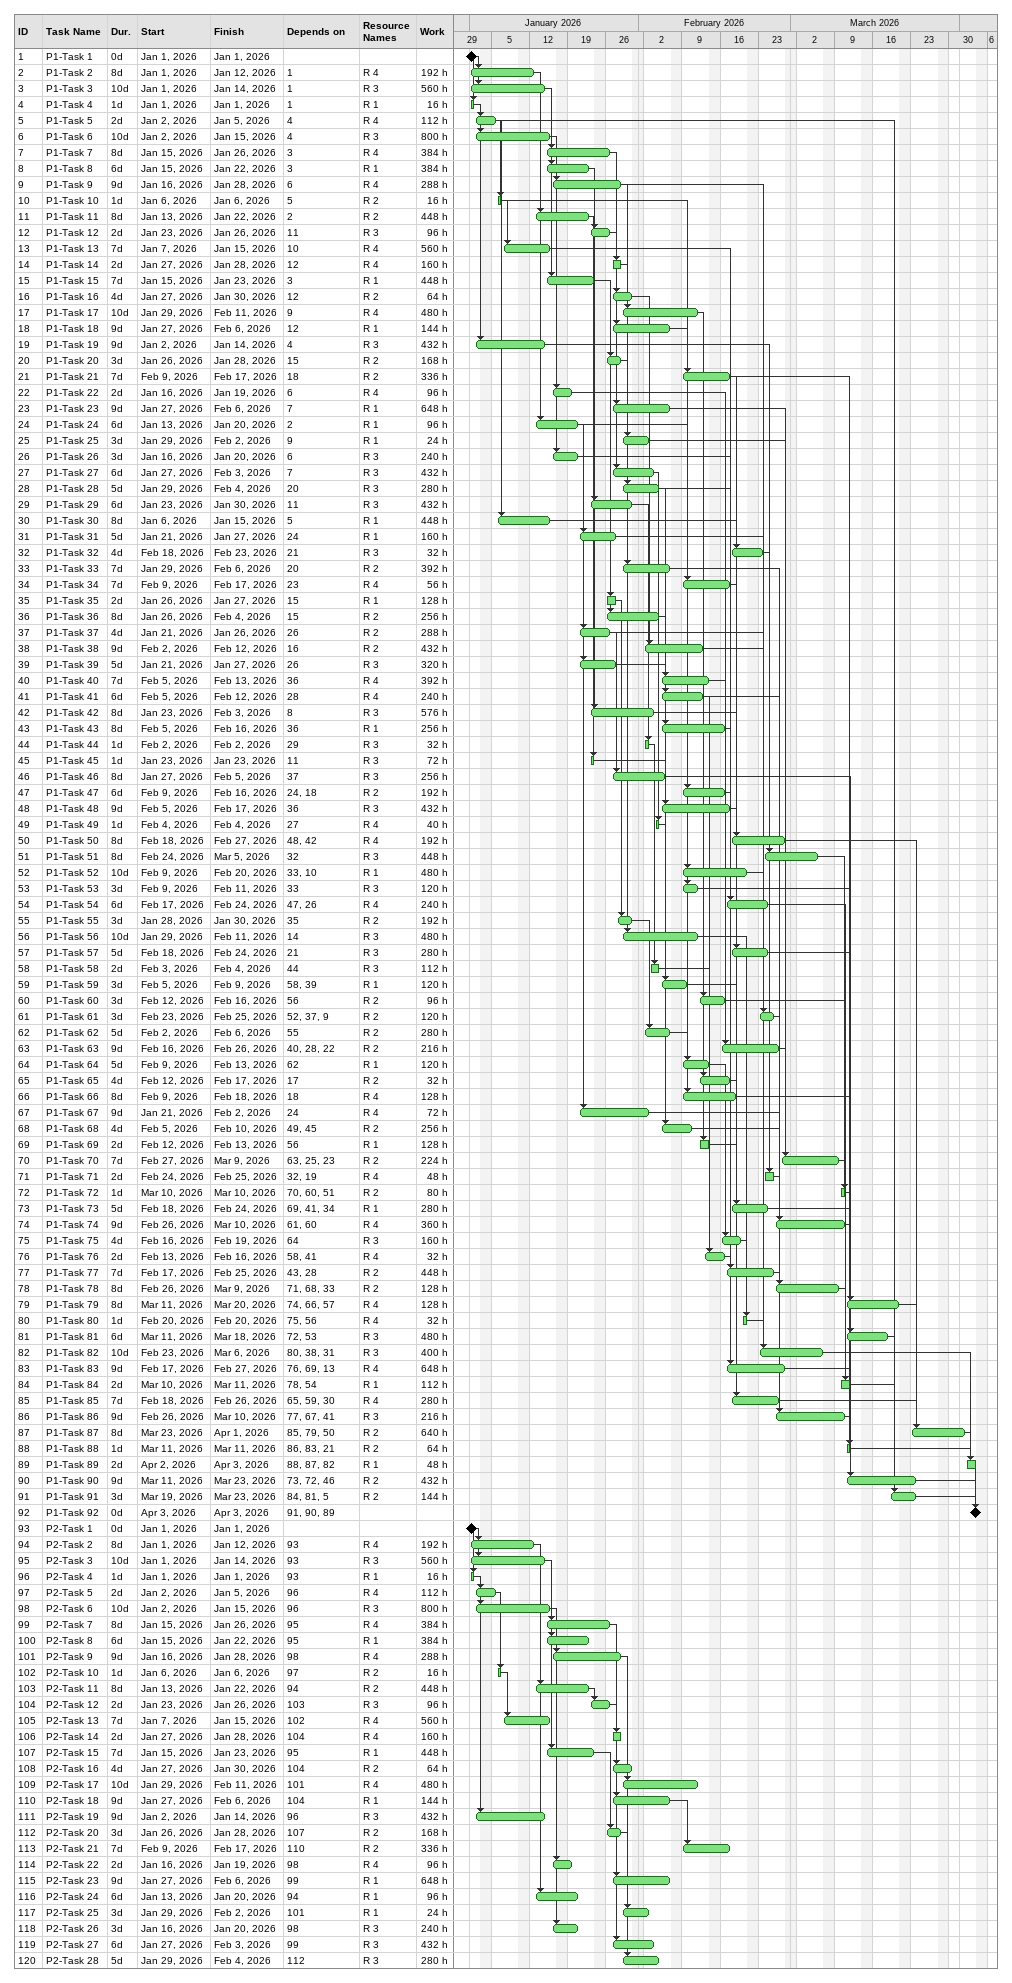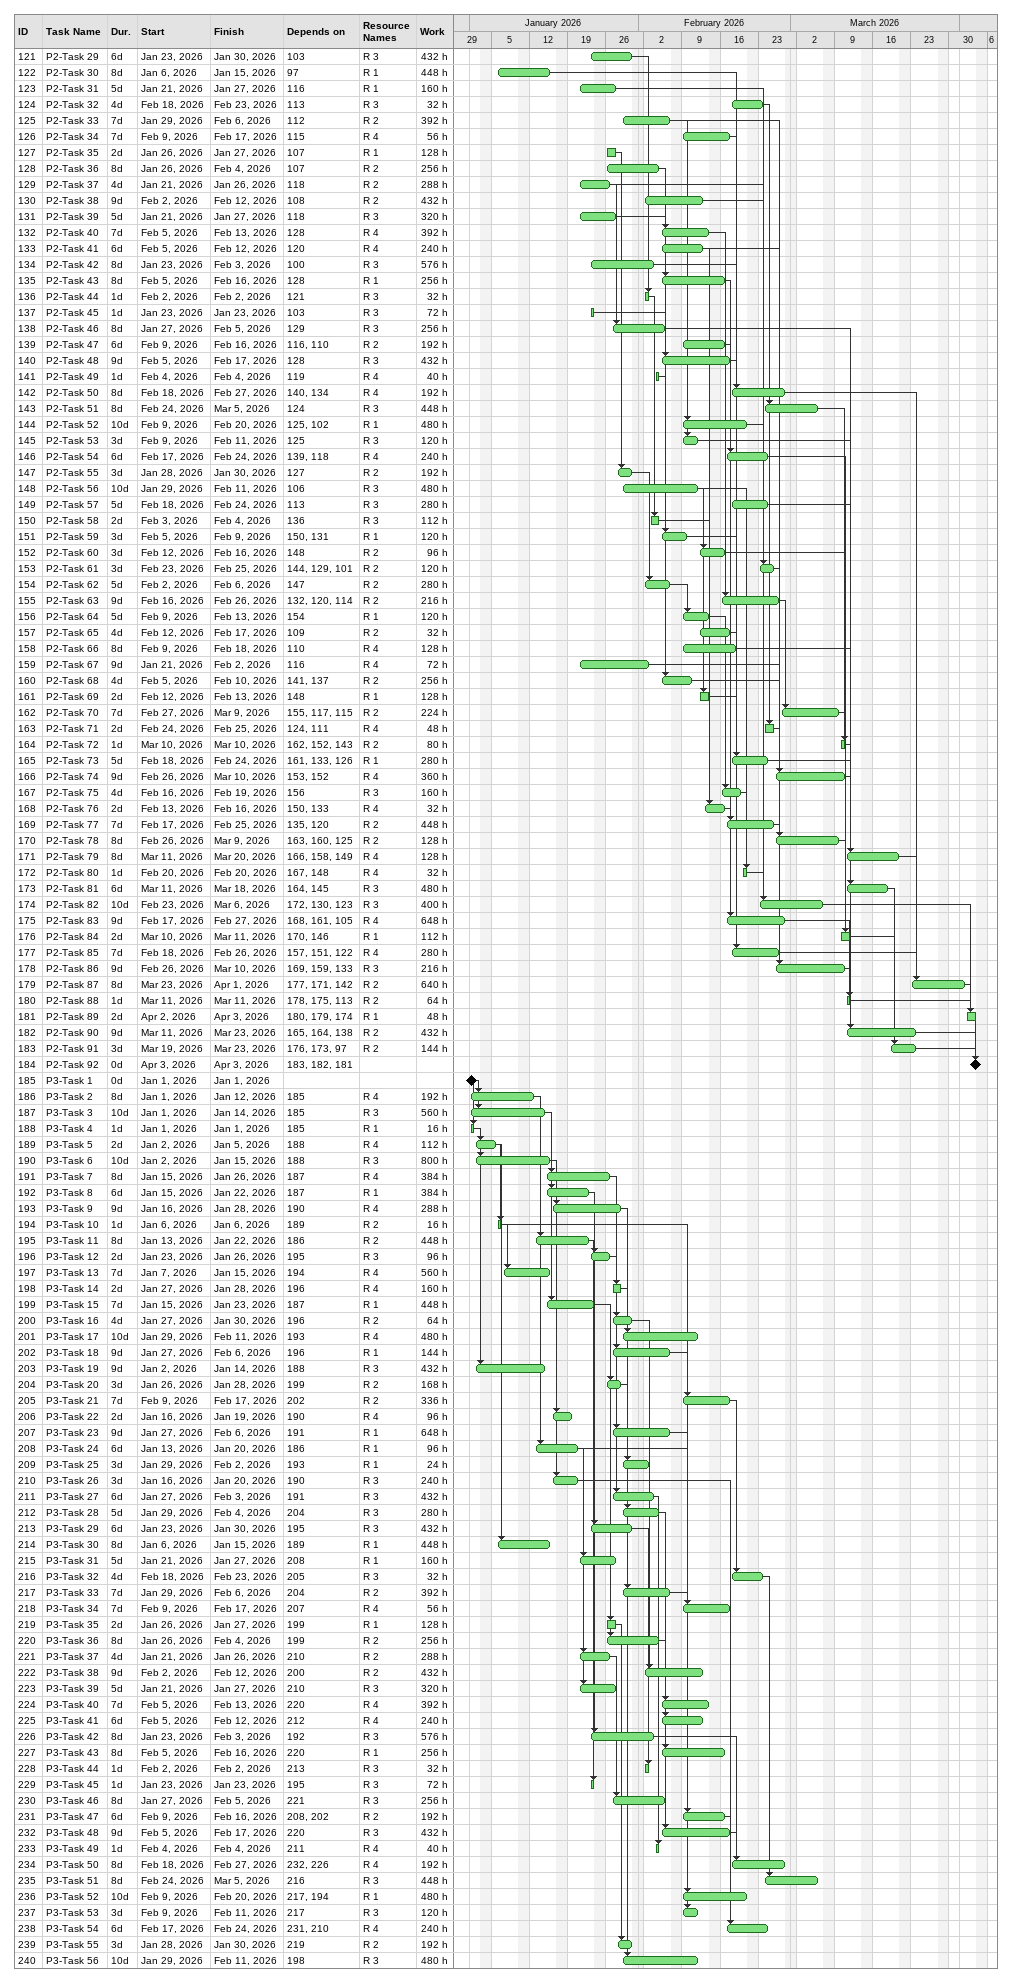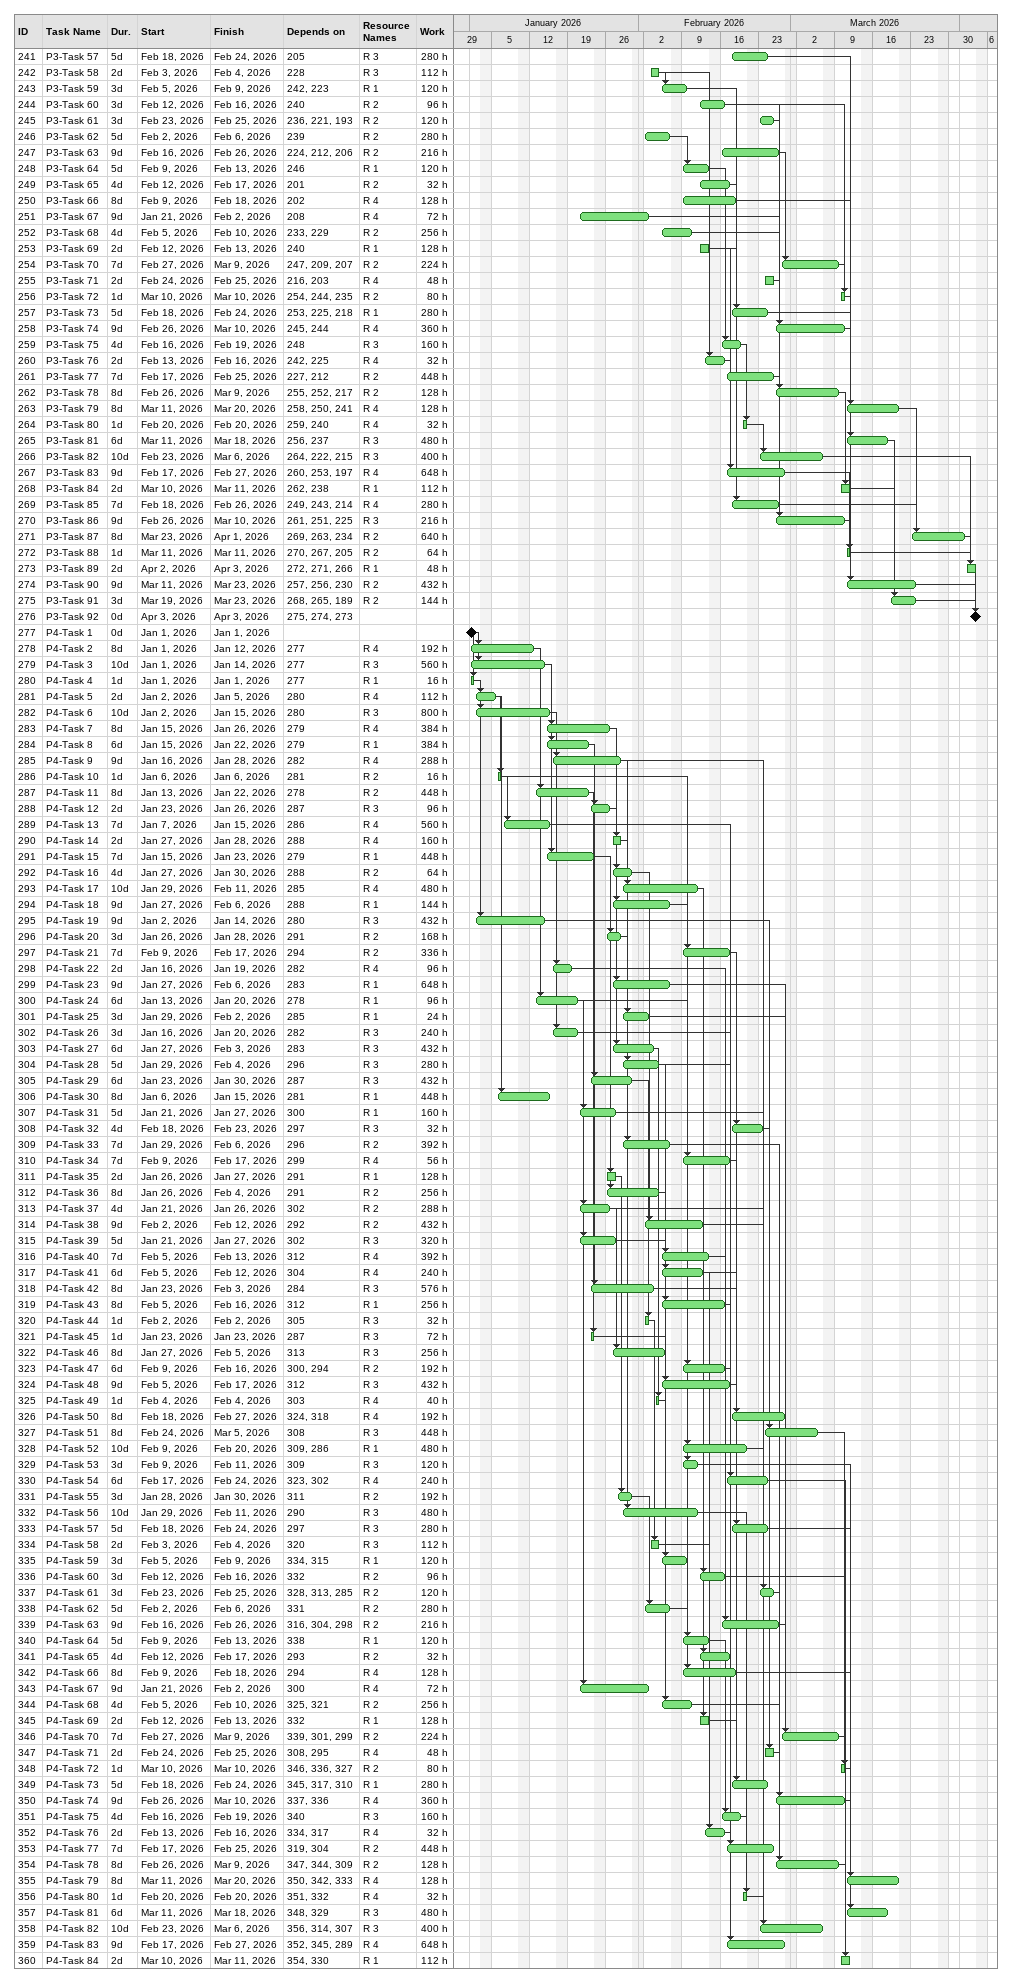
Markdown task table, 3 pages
| ID | Task | Duration | Start | Finish | Predecessors | Resources | Work (h) |
|---|---|---|---|---|---|---|---|
| 1 | P1-Task 1 | 0d | 2026-01-01 | 2026-01-01 |  |  |  |
| 2 | P1-Task 2 | 8d | 2026-01-01 | 2026-01-12 | 1 | R 4 | 192 |
| 3 | P1-Task 3 | 10d | 2026-01-01 | 2026-01-14 | 1 | R 3 | 560 |
| 4 | P1-Task 4 | 1d | 2026-01-01 | 2026-01-01 | 1 | R 1 | 16 |
| 5 | P1-Task 5 | 2d | 2026-01-02 | 2026-01-05 | 4 | R 4 | 112 |
| 6 | P1-Task 6 | 10d | 2026-01-02 | 2026-01-15 | 4 | R 3 | 800 |
| 7 | P1-Task 7 | 8d | 2026-01-15 | 2026-01-26 | 3 | R 4 | 384 |
| 8 | P1-Task 8 | 6d | 2026-01-15 | 2026-01-22 | 3 | R 1 | 384 |
| 9 | P1-Task 9 | 9d | 2026-01-16 | 2026-01-28 | 6 | R 4 | 288 |
| 10 | P1-Task 10 | 1d | 2026-01-06 | 2026-01-06 | 5 | R 2 | 16 |
| 11 | P1-Task 11 | 8d | 2026-01-13 | 2026-01-22 | 2 | R 2 | 448 |
| 12 | P1-Task 12 | 2d | 2026-01-23 | 2026-01-26 | 11 | R 3 | 96 |
| 13 | P1-Task 13 | 7d | 2026-01-07 | 2026-01-15 | 10 | R 4 | 560 |
| 14 | P1-Task 14 | 2d | 2026-01-27 | 2026-01-28 | 12 | R 4 | 160 |
| 15 | P1-Task 15 | 7d | 2026-01-15 | 2026-01-23 | 3 | R 1 | 448 |
| 16 | P1-Task 16 | 4d | 2026-01-27 | 2026-01-30 | 12 | R 2 | 64 |
| 17 | P1-Task 17 | 10d | 2026-01-29 | 2026-02-11 | 9 | R 4 | 480 |
| 18 | P1-Task 18 | 9d | 2026-01-27 | 2026-02-06 | 12 | R 1 | 144 |
| 19 | P1-Task 19 | 9d | 2026-01-02 | 2026-01-14 | 4 | R 3 | 432 |
| 20 | P1-Task 20 | 3d | 2026-01-26 | 2026-01-28 | 15 | R 2 | 168 |
| 21 | P1-Task 21 | 7d | 2026-02-09 | 2026-02-17 | 18 | R 2 | 336 |
| 22 | P1-Task 22 | 2d | 2026-01-16 | 2026-01-19 | 6 | R 4 | 96 |
| 23 | P1-Task 23 | 9d | 2026-01-27 | 2026-02-06 | 7 | R 1 | 648 |
| 24 | P1-Task 24 | 6d | 2026-01-13 | 2026-01-20 | 2 | R 1 | 96 |
| 25 | P1-Task 25 | 3d | 2026-01-29 | 2026-02-02 | 9 | R 1 | 24 |
| 26 | P1-Task 26 | 3d | 2026-01-16 | 2026-01-20 | 6 | R 3 | 240 |
| 27 | P1-Task 27 | 6d | 2026-01-27 | 2026-02-03 | 7 | R 3 | 432 |
| 28 | P1-Task 28 | 5d | 2026-01-29 | 2026-02-04 | 20 | R 3 | 280 |
| 29 | P1-Task 29 | 6d | 2026-01-23 | 2026-01-30 | 11 | R 3 | 432 |
| 30 | P1-Task 30 | 8d | 2026-01-06 | 2026-01-15 | 5 | R 1 | 448 |
| 31 | P1-Task 31 | 5d | 2026-01-21 | 2026-01-27 | 24 | R 1 | 160 |
| 32 | P1-Task 32 | 4d | 2026-02-18 | 2026-02-23 | 21 | R 3 | 32 |
| 33 | P1-Task 33 | 7d | 2026-01-29 | 2026-02-06 | 20 | R 2 | 392 |
| 34 | P1-Task 34 | 7d | 2026-02-09 | 2026-02-17 | 23 | R 4 | 56 |
| 35 | P1-Task 35 | 2d | 2026-01-26 | 2026-01-27 | 15 | R 1 | 128 |
| 36 | P1-Task 36 | 8d | 2026-01-26 | 2026-02-04 | 15 | R 2 | 256 |
| 37 | P1-Task 37 | 4d | 2026-01-21 | 2026-01-26 | 26 | R 2 | 288 |
| 38 | P1-Task 38 | 9d | 2026-02-02 | 2026-02-12 | 16 | R 2 | 432 |
| 39 | P1-Task 39 | 5d | 2026-01-21 | 2026-01-27 | 26 | R 3 | 320 |
| 40 | P1-Task 40 | 7d | 2026-02-05 | 2026-02-13 | 36 | R 4 | 392 |
| 41 | P1-Task 41 | 6d | 2026-02-05 | 2026-02-12 | 28 | R 4 | 240 |
| 42 | P1-Task 42 | 8d | 2026-01-23 | 2026-02-03 | 8 | R 3 | 576 |
| 43 | P1-Task 43 | 8d | 2026-02-05 | 2026-02-16 | 36 | R 1 | 256 |
| 44 | P1-Task 44 | 1d | 2026-02-02 | 2026-02-02 | 29 | R 3 | 32 |
| 45 | P1-Task 45 | 1d | 2026-01-23 | 2026-01-23 | 11 | R 3 | 72 |
| 46 | P1-Task 46 | 8d | 2026-01-27 | 2026-02-05 | 37 | R 3 | 256 |
| 47 | P1-Task 47 | 6d | 2026-02-09 | 2026-02-16 | 24, 18 | R 2 | 192 |
| 48 | P1-Task 48 | 9d | 2026-02-05 | 2026-02-17 | 36 | R 3 | 432 |
| 49 | P1-Task 49 | 1d | 2026-02-04 | 2026-02-04 | 27 | R 4 | 40 |
| 50 | P1-Task 50 | 8d | 2026-02-18 | 2026-02-27 | 48, 42 | R 4 | 192 |
| 51 | P1-Task 51 | 8d | 2026-02-24 | 2026-03-05 | 32 | R 3 | 448 |
| 52 | P1-Task 52 | 10d | 2026-02-09 | 2026-02-20 | 33, 10 | R 1 | 480 |
| 53 | P1-Task 53 | 3d | 2026-02-09 | 2026-02-11 | 33 | R 3 | 120 |
| 54 | P1-Task 54 | 6d | 2026-02-17 | 2026-02-24 | 47, 26 | R 4 | 240 |
| 55 | P1-Task 55 | 3d | 2026-01-28 | 2026-01-30 | 35 | R 2 | 192 |
| 56 | P1-Task 56 | 10d | 2026-01-29 | 2026-02-11 | 14 | R 3 | 480 |
| 57 | P1-Task 57 | 5d | 2026-02-18 | 2026-02-24 | 21 | R 3 | 280 |
| 58 | P1-Task 58 | 2d | 2026-02-03 | 2026-02-04 | 44 | R 3 | 112 |
| 59 | P1-Task 59 | 3d | 2026-02-05 | 2026-02-09 | 58, 39 | R 1 | 120 |
| 60 | P1-Task 60 | 3d | 2026-02-12 | 2026-02-16 | 56 | R 2 | 96 |
| 61 | P1-Task 61 | 3d | 2026-02-23 | 2026-02-25 | 52, 37, 9 | R 2 | 120 |
| 62 | P1-Task 62 | 5d | 2026-02-02 | 2026-02-06 | 55 | R 2 | 280 |
| 63 | P1-Task 63 | 9d | 2026-02-16 | 2026-02-26 | 40, 28, 22 | R 2 | 216 |
| 64 | P1-Task 64 | 5d | 2026-02-09 | 2026-02-13 | 62 | R 1 | 120 |
| 65 | P1-Task 65 | 4d | 2026-02-12 | 2026-02-17 | 17 | R 2 | 32 |
| 66 | P1-Task 66 | 8d | 2026-02-09 | 2026-02-18 | 18 | R 4 | 128 |
| 67 | P1-Task 67 | 9d | 2026-01-21 | 2026-02-02 | 24 | R 4 | 72 |
| 68 | P1-Task 68 | 4d | 2026-02-05 | 2026-02-10 | 49, 45 | R 2 | 256 |
| 69 | P1-Task 69 | 2d | 2026-02-12 | 2026-02-13 | 56 | R 1 | 128 |
| 70 | P1-Task 70 | 7d | 2026-02-27 | 2026-03-09 | 63, 25, 23 | R 2 | 224 |
| 71 | P1-Task 71 | 2d | 2026-02-24 | 2026-02-25 | 32, 19 | R 4 | 48 |
| 72 | P1-Task 72 | 1d | 2026-03-10 | 2026-03-10 | 70, 60, 51 | R 2 | 80 |
| 73 | P1-Task 73 | 5d | 2026-02-18 | 2026-02-24 | 69, 41, 34 | R 1 | 280 |
| 74 | P1-Task 74 | 9d | 2026-02-26 | 2026-03-10 | 61, 60 | R 4 | 360 |
| 75 | P1-Task 75 | 4d | 2026-02-16 | 2026-02-19 | 64 | R 3 | 160 |
| 76 | P1-Task 76 | 2d | 2026-02-13 | 2026-02-16 | 58, 41 | R 4 | 32 |
| 77 | P1-Task 77 | 7d | 2026-02-17 | 2026-02-25 | 43, 28 | R 2 | 448 |
| 78 | P1-Task 78 | 8d | 2026-02-26 | 2026-03-09 | 71, 68, 33 | R 2 | 128 |
| 79 | P1-Task 79 | 8d | 2026-03-11 | 2026-03-20 | 74, 66, 57 | R 4 | 128 |
| 80 | P1-Task 80 | 1d | 2026-02-20 | 2026-02-20 | 75, 56 | R 4 | 32 |
| 81 | P1-Task 81 | 6d | 2026-03-11 | 2026-03-18 | 72, 53 | R 3 | 480 |
| 82 | P1-Task 82 | 10d | 2026-02-23 | 2026-03-06 | 80, 38, 31 | R 3 | 400 |
| 83 | P1-Task 83 | 9d | 2026-02-17 | 2026-02-27 | 76, 69, 13 | R 4 | 648 |
| 84 | P1-Task 84 | 2d | 2026-03-10 | 2026-03-11 | 78, 54 | R 1 | 112 |
| 85 | P1-Task 85 | 7d | 2026-02-18 | 2026-02-26 | 65, 59, 30 | R 4 | 280 |
| 86 | P1-Task 86 | 9d | 2026-02-26 | 2026-03-10 | 77, 67, 41 | R 3 | 216 |
| 87 | P1-Task 87 | 8d | 2026-03-23 | 2026-04-01 | 85, 79, 50 | R 2 | 640 |
| 88 | P1-Task 88 | 1d | 2026-03-11 | 2026-03-11 | 86, 83, 21 | R 2 | 64 |
| 89 | P1-Task 89 | 2d | 2026-04-02 | 2026-04-03 | 88, 87, 82 | R 1 | 48 |
| 90 | P1-Task 90 | 9d | 2026-03-11 | 2026-03-23 | 73, 72, 46 | R 2 | 432 |
| 91 | P1-Task 91 | 3d | 2026-03-19 | 2026-03-23 | 84, 81, 5 | R 2 | 144 |
| 92 | P1-Task 92 | 0d | 2026-04-03 | 2026-04-03 | 91, 90, 89 |  |  |
| 93 | P2-Task 1 | 0d | 2026-01-01 | 2026-01-01 |  |  |  |
| 94 | P2-Task 2 | 8d | 2026-01-01 | 2026-01-12 | 93 | R 4 | 192 |
| 95 | P2-Task 3 | 10d | 2026-01-01 | 2026-01-14 | 93 | R 3 | 560 |
| 96 | P2-Task 4 | 1d | 2026-01-01 | 2026-01-01 | 93 | R 1 | 16 |
| 97 | P2-Task 5 | 2d | 2026-01-02 | 2026-01-05 | 96 | R 4 | 112 |
| 98 | P2-Task 6 | 10d | 2026-01-02 | 2026-01-15 | 96 | R 3 | 800 |
| 99 | P2-Task 7 | 8d | 2026-01-15 | 2026-01-26 | 95 | R 4 | 384 |
| 100 | P2-Task 8 | 6d | 2026-01-15 | 2026-01-22 | 95 | R 1 | 384 |
| 101 | P2-Task 9 | 9d | 2026-01-16 | 2026-01-28 | 98 | R 4 | 288 |
| 102 | P2-Task 10 | 1d | 2026-01-06 | 2026-01-06 | 97 | R 2 | 16 |
| 103 | P2-Task 11 | 8d | 2026-01-13 | 2026-01-22 | 94 | R 2 | 448 |
| 104 | P2-Task 12 | 2d | 2026-01-23 | 2026-01-26 | 103 | R 3 | 96 |
| 105 | P2-Task 13 | 7d | 2026-01-07 | 2026-01-15 | 102 | R 4 | 560 |
| 106 | P2-Task 14 | 2d | 2026-01-27 | 2026-01-28 | 104 | R 4 | 160 |
| 107 | P2-Task 15 | 7d | 2026-01-15 | 2026-01-23 | 95 | R 1 | 448 |
| 108 | P2-Task 16 | 4d | 2026-01-27 | 2026-01-30 | 104 | R 2 | 64 |
| 109 | P2-Task 17 | 10d | 2026-01-29 | 2026-02-11 | 101 | R 4 | 480 |
| 110 | P2-Task 18 | 9d | 2026-01-27 | 2026-02-06 | 104 | R 1 | 144 |
| 111 | P2-Task 19 | 9d | 2026-01-02 | 2026-01-14 | 96 | R 3 | 432 |
| 112 | P2-Task 20 | 3d | 2026-01-26 | 2026-01-28 | 107 | R 2 | 168 |
| 113 | P2-Task 21 | 7d | 2026-02-09 | 2026-02-17 | 110 | R 2 | 336 |
| 114 | P2-Task 22 | 2d | 2026-01-16 | 2026-01-19 | 98 | R 4 | 96 |
| 115 | P2-Task 23 | 9d | 2026-01-27 | 2026-02-06 | 99 | R 1 | 648 |
| 116 | P2-Task 24 | 6d | 2026-01-13 | 2026-01-20 | 94 | R 1 | 96 |
| 117 | P2-Task 25 | 3d | 2026-01-29 | 2026-02-02 | 101 | R 1 | 24 |
| 118 | P2-Task 26 | 3d | 2026-01-16 | 2026-01-20 | 98 | R 3 | 240 |
| 119 | P2-Task 27 | 6d | 2026-01-27 | 2026-02-03 | 99 | R 3 | 432 |
| 120 | P2-Task 28 | 5d | 2026-01-29 | 2026-02-04 | 112 | R 3 | 280 |
| 121 | P2-Task 29 | 6d | 2026-01-23 | 2026-01-30 | 103 | R 3 | 432 |
| 122 | P2-Task 30 | 8d | 2026-01-06 | 2026-01-15 | 97 | R 1 | 448 |
| 123 | P2-Task 31 | 5d | 2026-01-21 | 2026-01-27 | 116 | R 1 | 160 |
| 124 | P2-Task 32 | 4d | 2026-02-18 | 2026-02-23 | 113 | R 3 | 32 |
| 125 | P2-Task 33 | 7d | 2026-01-29 | 2026-02-06 | 112 | R 2 | 392 |
| 126 | P2-Task 34 | 7d | 2026-02-09 | 2026-02-17 | 115 | R 4 | 56 |
| 127 | P2-Task 35 | 2d | 2026-01-26 | 2026-01-27 | 107 | R 1 | 128 |
| 128 | P2-Task 36 | 8d | 2026-01-26 | 2026-02-04 | 107 | R 2 | 256 |
| 129 | P2-Task 37 | 4d | 2026-01-21 | 2026-01-26 | 118 | R 2 | 288 |
| 130 | P2-Task 38 | 9d | 2026-02-02 | 2026-02-12 | 108 | R 2 | 432 |
| 131 | P2-Task 39 | 5d | 2026-01-21 | 2026-01-27 | 118 | R 3 | 320 |
| 132 | P2-Task 40 | 7d | 2026-02-05 | 2026-02-13 | 128 | R 4 | 392 |
| 133 | P2-Task 41 | 6d | 2026-02-05 | 2026-02-12 | 120 | R 4 | 240 |
| 134 | P2-Task 42 | 8d | 2026-01-23 | 2026-02-03 | 100 | R 3 | 576 |
| 135 | P2-Task 43 | 8d | 2026-02-05 | 2026-02-16 | 128 | R 1 | 256 |
| 136 | P2-Task 44 | 1d | 2026-02-02 | 2026-02-02 | 121 | R 3 | 32 |
| 137 | P2-Task 45 | 1d | 2026-01-23 | 2026-01-23 | 103 | R 3 | 72 |
| 138 | P2-Task 46 | 8d | 2026-01-27 | 2026-02-05 | 129 | R 3 | 256 |
| 139 | P2-Task 47 | 6d | 2026-02-09 | 2026-02-16 | 116, 110 | R 2 | 192 |
| 140 | P2-Task 48 | 9d | 2026-02-05 | 2026-02-17 | 128 | R 3 | 432 |
| 141 | P2-Task 49 | 1d | 2026-02-04 | 2026-02-04 | 119 | R 4 | 40 |
| 142 | P2-Task 50 | 8d | 2026-02-18 | 2026-02-27 | 140, 134 | R 4 | 192 |
| 143 | P2-Task 51 | 8d | 2026-02-24 | 2026-03-05 | 124 | R 3 | 448 |
| 144 | P2-Task 52 | 10d | 2026-02-09 | 2026-02-20 | 125, 102 | R 1 | 480 |
| 145 | P2-Task 53 | 3d | 2026-02-09 | 2026-02-11 | 125 | R 3 | 120 |
| 146 | P2-Task 54 | 6d | 2026-02-17 | 2026-02-24 | 139, 118 | R 4 | 240 |
| 147 | P2-Task 55 | 3d | 2026-01-28 | 2026-01-30 | 127 | R 2 | 192 |
| 148 | P2-Task 56 | 10d | 2026-01-29 | 2026-02-11 | 106 | R 3 | 480 |
| 149 | P2-Task 57 | 5d | 2026-02-18 | 2026-02-24 | 113 | R 3 | 280 |
| 150 | P2-Task 58 | 2d | 2026-02-03 | 2026-02-04 | 136 | R 3 | 112 |
| 151 | P2-Task 59 | 3d | 2026-02-05 | 2026-02-09 | 150, 131 | R 1 | 120 |
| 152 | P2-Task 60 | 3d | 2026-02-12 | 2026-02-16 | 148 | R 2 | 96 |
| 153 | P2-Task 61 | 3d | 2026-02-23 | 2026-02-25 | 144, 129, 101 | R 2 | 120 |
| 154 | P2-Task 62 | 5d | 2026-02-02 | 2026-02-06 | 147 | R 2 | 280 |
| 155 | P2-Task 63 | 9d | 2026-02-16 | 2026-02-26 | 132, 120, 114 | R 2 | 216 |
| 156 | P2-Task 64 | 5d | 2026-02-09 | 2026-02-13 | 154 | R 1 | 120 |
| 157 | P2-Task 65 | 4d | 2026-02-12 | 2026-02-17 | 109 | R 2 | 32 |
| 158 | P2-Task 66 | 8d | 2026-02-09 | 2026-02-18 | 110 | R 4 | 128 |
| 159 | P2-Task 67 | 9d | 2026-01-21 | 2026-02-02 | 116 | R 4 | 72 |
| 160 | P2-Task 68 | 4d | 2026-02-05 | 2026-02-10 | 141, 137 | R 2 | 256 |
| 161 | P2-Task 69 | 2d | 2026-02-12 | 2026-02-13 | 148 | R 1 | 128 |
| 162 | P2-Task 70 | 7d | 2026-02-27 | 2026-03-09 | 155, 117, 115 | R 2 | 224 |
| 163 | P2-Task 71 | 2d | 2026-02-24 | 2026-02-25 | 124, 111 | R 4 | 48 |
| 164 | P2-Task 72 | 1d | 2026-03-10 | 2026-03-10 | 162, 152, 143 | R 2 | 80 |
| 165 | P2-Task 73 | 5d | 2026-02-18 | 2026-02-24 | 161, 133, 126 | R 1 | 280 |
| 166 | P2-Task 74 | 9d | 2026-02-26 | 2026-03-10 | 153, 152 | R 4 | 360 |
| 167 | P2-Task 75 | 4d | 2026-02-16 | 2026-02-19 | 156 | R 3 | 160 |
| 168 | P2-Task 76 | 2d | 2026-02-13 | 2026-02-16 | 150, 133 | R 4 | 32 |
| 169 | P2-Task 77 | 7d | 2026-02-17 | 2026-02-25 | 135, 120 | R 2 | 448 |
| 170 | P2-Task 78 | 8d | 2026-02-26 | 2026-03-09 | 163, 160, 125 | R 2 | 128 |
| 171 | P2-Task 79 | 8d | 2026-03-11 | 2026-03-20 | 166, 158, 149 | R 4 | 128 |
| 172 | P2-Task 80 | 1d | 2026-02-20 | 2026-02-20 | 167, 148 | R 4 | 32 |
| 173 | P2-Task 81 | 6d | 2026-03-11 | 2026-03-18 | 164, 145 | R 3 | 480 |
| 174 | P2-Task 82 | 10d | 2026-02-23 | 2026-03-06 | 172, 130, 123 | R 3 | 400 |
| 175 | P2-Task 83 | 9d | 2026-02-17 | 2026-02-27 | 168, 161, 105 | R 4 | 648 |
| 176 | P2-Task 84 | 2d | 2026-03-10 | 2026-03-11 | 170, 146 | R 1 | 112 |
| 177 | P2-Task 85 | 7d | 2026-02-18 | 2026-02-26 | 157, 151, 122 | R 4 | 280 |
| 178 | P2-Task 86 | 9d | 2026-02-26 | 2026-03-10 | 169, 159, 133 | R 3 | 216 |
| 179 | P2-Task 87 | 8d | 2026-03-23 | 2026-04-01 | 177, 171, 142 | R 2 | 640 |
| 180 | P2-Task 88 | 1d | 2026-03-11 | 2026-03-11 | 178, 175, 113 | R 2 | 64 |
| 181 | P2-Task 89 | 2d | 2026-04-02 | 2026-04-03 | 180, 179, 174 | R 1 | 48 |
| 182 | P2-Task 90 | 9d | 2026-03-11 | 2026-03-23 | 165, 164, 138 | R 2 | 432 |
| 183 | P2-Task 91 | 3d | 2026-03-19 | 2026-03-23 | 176, 173, 97 | R 2 | 144 |
| 184 | P2-Task 92 | 0d | 2026-04-03 | 2026-04-03 | 183, 182, 181 |  |  |
| 185 | P3-Task 1 | 0d | 2026-01-01 | 2026-01-01 |  |  |  |
| 186 | P3-Task 2 | 8d | 2026-01-01 | 2026-01-12 | 185 | R 4 | 192 |
| 187 | P3-Task 3 | 10d | 2026-01-01 | 2026-01-14 | 185 | R 3 | 560 |
| 188 | P3-Task 4 | 1d | 2026-01-01 | 2026-01-01 | 185 | R 1 | 16 |
| 189 | P3-Task 5 | 2d | 2026-01-02 | 2026-01-05 | 188 | R 4 | 112 |
| 190 | P3-Task 6 | 10d | 2026-01-02 | 2026-01-15 | 188 | R 3 | 800 |
| 191 | P3-Task 7 | 8d | 2026-01-15 | 2026-01-26 | 187 | R 4 | 384 |
| 192 | P3-Task 8 | 6d | 2026-01-15 | 2026-01-22 | 187 | R 1 | 384 |
| 193 | P3-Task 9 | 9d | 2026-01-16 | 2026-01-28 | 190 | R 4 | 288 |
| 194 | P3-Task 10 | 1d | 2026-01-06 | 2026-01-06 | 189 | R 2 | 16 |
| 195 | P3-Task 11 | 8d | 2026-01-13 | 2026-01-22 | 186 | R 2 | 448 |
| 196 | P3-Task 12 | 2d | 2026-01-23 | 2026-01-26 | 195 | R 3 | 96 |
| 197 | P3-Task 13 | 7d | 2026-01-07 | 2026-01-15 | 194 | R 4 | 560 |
| 198 | P3-Task 14 | 2d | 2026-01-27 | 2026-01-28 | 196 | R 4 | 160 |
| 199 | P3-Task 15 | 7d | 2026-01-15 | 2026-01-23 | 187 | R 1 | 448 |
| 200 | P3-Task 16 | 4d | 2026-01-27 | 2026-01-30 | 196 | R 2 | 64 |
| 201 | P3-Task 17 | 10d | 2026-01-29 | 2026-02-11 | 193 | R 4 | 480 |
| 202 | P3-Task 18 | 9d | 2026-01-27 | 2026-02-06 | 196 | R 1 | 144 |
| 203 | P3-Task 19 | 9d | 2026-01-02 | 2026-01-14 | 188 | R 3 | 432 |
| 204 | P3-Task 20 | 3d | 2026-01-26 | 2026-01-28 | 199 | R 2 | 168 |
| 205 | P3-Task 21 | 7d | 2026-02-09 | 2026-02-17 | 202 | R 2 | 336 |
| 206 | P3-Task 22 | 2d | 2026-01-16 | 2026-01-19 | 190 | R 4 | 96 |
| 207 | P3-Task 23 | 9d | 2026-01-27 | 2026-02-06 | 191 | R 1 | 648 |
| 208 | P3-Task 24 | 6d | 2026-01-13 | 2026-01-20 | 186 | R 1 | 96 |
| 209 | P3-Task 25 | 3d | 2026-01-29 | 2026-02-02 | 193 | R 1 | 24 |
| 210 | P3-Task 26 | 3d | 2026-01-16 | 2026-01-20 | 190 | R 3 | 240 |
| 211 | P3-Task 27 | 6d | 2026-01-27 | 2026-02-03 | 191 | R 3 | 432 |
| 212 | P3-Task 28 | 5d | 2026-01-29 | 2026-02-04 | 204 | R 3 | 280 |
| 213 | P3-Task 29 | 6d | 2026-01-23 | 2026-01-30 | 195 | R 3 | 432 |
| 214 | P3-Task 30 | 8d | 2026-01-06 | 2026-01-15 | 189 | R 1 | 448 |
| 215 | P3-Task 31 | 5d | 2026-01-21 | 2026-01-27 | 208 | R 1 | 160 |
| 216 | P3-Task 32 | 4d | 2026-02-18 | 2026-02-23 | 205 | R 3 | 32 |
| 217 | P3-Task 33 | 7d | 2026-01-29 | 2026-02-06 | 204 | R 2 | 392 |
| 218 | P3-Task 34 | 7d | 2026-02-09 | 2026-02-17 | 207 | R 4 | 56 |
| 219 | P3-Task 35 | 2d | 2026-01-26 | 2026-01-27 | 199 | R 1 | 128 |
| 220 | P3-Task 36 | 8d | 2026-01-26 | 2026-02-04 | 199 | R 2 | 256 |
| 221 | P3-Task 37 | 4d | 2026-01-21 | 2026-01-26 | 210 | R 2 | 288 |
| 222 | P3-Task 38 | 9d | 2026-02-02 | 2026-02-12 | 200 | R 2 | 432 |
| 223 | P3-Task 39 | 5d | 2026-01-21 | 2026-01-27 | 210 | R 3 | 320 |
| 224 | P3-Task 40 | 7d | 2026-02-05 | 2026-02-13 | 220 | R 4 | 392 |
| 225 | P3-Task 41 | 6d | 2026-02-05 | 2026-02-12 | 212 | R 4 | 240 |
| 226 | P3-Task 42 | 8d | 2026-01-23 | 2026-02-03 | 192 | R 3 | 576 |
| 227 | P3-Task 43 | 8d | 2026-02-05 | 2026-02-16 | 220 | R 1 | 256 |
| 228 | P3-Task 44 | 1d | 2026-02-02 | 2026-02-02 | 213 | R 3 | 32 |
| 229 | P3-Task 45 | 1d | 2026-01-23 | 2026-01-23 | 195 | R 3 | 72 |
| 230 | P3-Task 46 | 8d | 2026-01-27 | 2026-02-05 | 221 | R 3 | 256 |
| 231 | P3-Task 47 | 6d | 2026-02-09 | 2026-02-16 | 208, 202 | R 2 | 192 |
| 232 | P3-Task 48 | 9d | 2026-02-05 | 2026-02-17 | 220 | R 3 | 432 |
| 233 | P3-Task 49 | 1d | 2026-02-04 | 2026-02-04 | 211 | R 4 | 40 |
| 234 | P3-Task 50 | 8d | 2026-02-18 | 2026-02-27 | 232, 226 | R 4 | 192 |
| 235 | P3-Task 51 | 8d | 2026-02-24 | 2026-03-05 | 216 | R 3 | 448 |
| 236 | P3-Task 52 | 10d | 2026-02-09 | 2026-02-20 | 217, 194 | R 1 | 480 |
| 237 | P3-Task 53 | 3d | 2026-02-09 | 2026-02-11 | 217 | R 3 | 120 |
| 238 | P3-Task 54 | 6d | 2026-02-17 | 2026-02-24 | 231, 210 | R 4 | 240 |
| 239 | P3-Task 55 | 3d | 2026-01-28 | 2026-01-30 | 219 | R 2 | 192 |
| 240 | P3-Task 56 | 10d | 2026-01-29 | 2026-02-11 | 198 | R 3 | 480 |
| 241 | P3-Task 57 | 5d | 2026-02-18 | 2026-02-24 | 205 | R 3 | 280 |
| 242 | P3-Task 58 | 2d | 2026-02-03 | 2026-02-04 | 228 | R 3 | 112 |
| 243 | P3-Task 59 | 3d | 2026-02-05 | 2026-02-09 | 242, 223 | R 1 | 120 |
| 244 | P3-Task 60 | 3d | 2026-02-12 | 2026-02-16 | 240 | R 2 | 96 |
| 245 | P3-Task 61 | 3d | 2026-02-23 | 2026-02-25 | 236, 221, 193 | R 2 | 120 |
| 246 | P3-Task 62 | 5d | 2026-02-02 | 2026-02-06 | 239 | R 2 | 280 |
| 247 | P3-Task 63 | 9d | 2026-02-16 | 2026-02-26 | 224, 212, 206 | R 2 | 216 |
| 248 | P3-Task 64 | 5d | 2026-02-09 | 2026-02-13 | 246 | R 1 | 120 |
| 249 | P3-Task 65 | 4d | 2026-02-12 | 2026-02-17 | 201 | R 2 | 32 |
| 250 | P3-Task 66 | 8d | 2026-02-09 | 2026-02-18 | 202 | R 4 | 128 |
| 251 | P3-Task 67 | 9d | 2026-01-21 | 2026-02-02 | 208 | R 4 | 72 |
| 252 | P3-Task 68 | 4d | 2026-02-05 | 2026-02-10 | 233, 229 | R 2 | 256 |
| 253 | P3-Task 69 | 2d | 2026-02-12 | 2026-02-13 | 240 | R 1 | 128 |
| 254 | P3-Task 70 | 7d | 2026-02-27 | 2026-03-09 | 247, 209, 207 | R 2 | 224 |
| 255 | P3-Task 71 | 2d | 2026-02-24 | 2026-02-25 | 216, 203 | R 4 | 48 |
| 256 | P3-Task 72 | 1d | 2026-03-10 | 2026-03-10 | 254, 244, 235 | R 2 | 80 |
| 257 | P3-Task 73 | 5d | 2026-02-18 | 2026-02-24 | 253, 225, 218 | R 1 | 280 |
| 258 | P3-Task 74 | 9d | 2026-02-26 | 2026-03-10 | 245, 244 | R 4 | 360 |
| 259 | P3-Task 75 | 4d | 2026-02-16 | 2026-02-19 | 248 | R 3 | 160 |
| 260 | P3-Task 76 | 2d | 2026-02-13 | 2026-02-16 | 242, 225 | R 4 | 32 |
| 261 | P3-Task 77 | 7d | 2026-02-17 | 2026-02-25 | 227, 212 | R 2 | 448 |
| 262 | P3-Task 78 | 8d | 2026-02-26 | 2026-03-09 | 255, 252, 217 | R 2 | 128 |
| 263 | P3-Task 79 | 8d | 2026-03-11 | 2026-03-20 | 258, 250, 241 | R 4 | 128 |
| 264 | P3-Task 80 | 1d | 2026-02-20 | 2026-02-20 | 259, 240 | R 4 | 32 |
| 265 | P3-Task 81 | 6d | 2026-03-11 | 2026-03-18 | 256, 237 | R 3 | 480 |
| 266 | P3-Task 82 | 10d | 2026-02-23 | 2026-03-06 | 264, 222, 215 | R 3 | 400 |
| 267 | P3-Task 83 | 9d | 2026-02-17 | 2026-02-27 | 260, 253, 197 | R 4 | 648 |
| 268 | P3-Task 84 | 2d | 2026-03-10 | 2026-03-11 | 262, 238 | R 1 | 112 |
| 269 | P3-Task 85 | 7d | 2026-02-18 | 2026-02-26 | 249, 243, 214 | R 4 | 280 |
| 270 | P3-Task 86 | 9d | 2026-02-26 | 2026-03-10 | 261, 251, 225 | R 3 | 216 |
| 271 | P3-Task 87 | 8d | 2026-03-23 | 2026-04-01 | 269, 263, 234 | R 2 | 640 |
| 272 | P3-Task 88 | 1d | 2026-03-11 | 2026-03-11 | 270, 267, 205 | R 2 | 64 |
| 273 | P3-Task 89 | 2d | 2026-04-02 | 2026-04-03 | 272, 271, 266 | R 1 | 48 |
| 274 | P3-Task 90 | 9d | 2026-03-11 | 2026-03-23 | 257, 256, 230 | R 2 | 432 |
| 275 | P3-Task 91 | 3d | 2026-03-19 | 2026-03-23 | 268, 265, 189 | R 2 | 144 |
| 276 | P3-Task 92 | 0d | 2026-04-03 | 2026-04-03 | 275, 274, 273 |  |  |
| 277 | P4-Task 1 | 0d | 2026-01-01 | 2026-01-01 |  |  |  |
| 278 | P4-Task 2 | 8d | 2026-01-01 | 2026-01-12 | 277 | R 4 | 192 |
| 279 | P4-Task 3 | 10d | 2026-01-01 | 2026-01-14 | 277 | R 3 | 560 |
| 280 | P4-Task 4 | 1d | 2026-01-01 | 2026-01-01 | 277 | R 1 | 16 |
| 281 | P4-Task 5 | 2d | 2026-01-02 | 2026-01-05 | 280 | R 4 | 112 |
| 282 | P4-Task 6 | 10d | 2026-01-02 | 2026-01-15 | 280 | R 3 | 800 |
| 283 | P4-Task 7 | 8d | 2026-01-15 | 2026-01-26 | 279 | R 4 | 384 |
| 284 | P4-Task 8 | 6d | 2026-01-15 | 2026-01-22 | 279 | R 1 | 384 |
| 285 | P4-Task 9 | 9d | 2026-01-16 | 2026-01-28 | 282 | R 4 | 288 |
| 286 | P4-Task 10 | 1d | 2026-01-06 | 2026-01-06 | 281 | R 2 | 16 |
| 287 | P4-Task 11 | 8d | 2026-01-13 | 2026-01-22 | 278 | R 2 | 448 |
| 288 | P4-Task 12 | 2d | 2026-01-23 | 2026-01-26 | 287 | R 3 | 96 |
| 289 | P4-Task 13 | 7d | 2026-01-07 | 2026-01-15 | 286 | R 4 | 560 |
| 290 | P4-Task 14 | 2d | 2026-01-27 | 2026-01-28 | 288 | R 4 | 160 |
| 291 | P4-Task 15 | 7d | 2026-01-15 | 2026-01-23 | 279 | R 1 | 448 |
| 292 | P4-Task 16 | 4d | 2026-01-27 | 2026-01-30 | 288 | R 2 | 64 |
| 293 | P4-Task 17 | 10d | 2026-01-29 | 2026-02-11 | 285 | R 4 | 480 |
| 294 | P4-Task 18 | 9d | 2026-01-27 | 2026-02-06 | 288 | R 1 | 144 |
| 295 | P4-Task 19 | 9d | 2026-01-02 | 2026-01-14 | 280 | R 3 | 432 |
| 296 | P4-Task 20 | 3d | 2026-01-26 | 2026-01-28 | 291 | R 2 | 168 |
| 297 | P4-Task 21 | 7d | 2026-02-09 | 2026-02-17 | 294 | R 2 | 336 |
| 298 | P4-Task 22 | 2d | 2026-01-16 | 2026-01-19 | 282 | R 4 | 96 |
| 299 | P4-Task 23 | 9d | 2026-01-27 | 2026-02-06 | 283 | R 1 | 648 |
| 300 | P4-Task 24 | 6d | 2026-01-13 | 2026-01-20 | 278 | R 1 | 96 |
| 301 | P4-Task 25 | 3d | 2026-01-29 | 2026-02-02 | 285 | R 1 | 24 |
| 302 | P4-Task 26 | 3d | 2026-01-16 | 2026-01-20 | 282 | R 3 | 240 |
| 303 | P4-Task 27 | 6d | 2026-01-27 | 2026-02-03 | 283 | R 3 | 432 |
| 304 | P4-Task 28 | 5d | 2026-01-29 | 2026-02-04 | 296 | R 3 | 280 |
| 305 | P4-Task 29 | 6d | 2026-01-23 | 2026-01-30 | 287 | R 3 | 432 |
| 306 | P4-Task 30 | 8d | 2026-01-06 | 2026-01-15 | 281 | R 1 | 448 |
| 307 | P4-Task 31 | 5d | 2026-01-21 | 2026-01-27 | 300 | R 1 | 160 |
| 308 | P4-Task 32 | 4d | 2026-02-18 | 2026-02-23 | 297 | R 3 | 32 |
| 309 | P4-Task 33 | 7d | 2026-01-29 | 2026-02-06 | 296 | R 2 | 392 |
| 310 | P4-Task 34 | 7d | 2026-02-09 | 2026-02-17 | 299 | R 4 | 56 |
| 311 | P4-Task 35 | 2d | 2026-01-26 | 2026-01-27 | 291 | R 1 | 128 |
| 312 | P4-Task 36 | 8d | 2026-01-26 | 2026-02-04 | 291 | R 2 | 256 |
| 313 | P4-Task 37 | 4d | 2026-01-21 | 2026-01-26 | 302 | R 2 | 288 |
| 314 | P4-Task 38 | 9d | 2026-02-02 | 2026-02-12 | 292 | R 2 | 432 |
| 315 | P4-Task 39 | 5d | 2026-01-21 | 2026-01-27 | 302 | R 3 | 320 |
| 316 | P4-Task 40 | 7d | 2026-02-05 | 2026-02-13 | 312 | R 4 | 392 |
| 317 | P4-Task 41 | 6d | 2026-02-05 | 2026-02-12 | 304 | R 4 | 240 |
| 318 | P4-Task 42 | 8d | 2026-01-23 | 2026-02-03 | 284 | R 3 | 576 |
| 319 | P4-Task 43 | 8d | 2026-02-05 | 2026-02-16 | 312 | R 1 | 256 |
| 320 | P4-Task 44 | 1d | 2026-02-02 | 2026-02-02 | 305 | R 3 | 32 |
| 321 | P4-Task 45 | 1d | 2026-01-23 | 2026-01-23 | 287 | R 3 | 72 |
| 322 | P4-Task 46 | 8d | 2026-01-27 | 2026-02-05 | 313 | R 3 | 256 |
| 323 | P4-Task 47 | 6d | 2026-02-09 | 2026-02-16 | 300, 294 | R 2 | 192 |
| 324 | P4-Task 48 | 9d | 2026-02-05 | 2026-02-17 | 312 | R 3 | 432 |
| 325 | P4-Task 49 | 1d | 2026-02-04 | 2026-02-04 | 303 | R 4 | 40 |
| 326 | P4-Task 50 | 8d | 2026-02-18 | 2026-02-27 | 324, 318 | R 4 | 192 |
| 327 | P4-Task 51 | 8d | 2026-02-24 | 2026-03-05 | 308 | R 3 | 448 |
| 328 | P4-Task 52 | 10d | 2026-02-09 | 2026-02-20 | 309, 286 | R 1 | 480 |
| 329 | P4-Task 53 | 3d | 2026-02-09 | 2026-02-11 | 309 | R 3 | 120 |
| 330 | P4-Task 54 | 6d | 2026-02-17 | 2026-02-24 | 323, 302 | R 4 | 240 |
| 331 | P4-Task 55 | 3d | 2026-01-28 | 2026-01-30 | 311 | R 2 | 192 |
| 332 | P4-Task 56 | 10d | 2026-01-29 | 2026-02-11 | 290 | R 3 | 480 |
| 333 | P4-Task 57 | 5d | 2026-02-18 | 2026-02-24 | 297 | R 3 | 280 |
| 334 | P4-Task 58 | 2d | 2026-02-03 | 2026-02-04 | 320 | R 3 | 112 |
| 335 | P4-Task 59 | 3d | 2026-02-05 | 2026-02-09 | 334, 315 | R 1 | 120 |
| 336 | P4-Task 60 | 3d | 2026-02-12 | 2026-02-16 | 332 | R 2 | 96 |
| 337 | P4-Task 61 | 3d | 2026-02-23 | 2026-02-25 | 328, 313, 285 | R 2 | 120 |
| 338 | P4-Task 62 | 5d | 2026-02-02 | 2026-02-06 | 331 | R 2 | 280 |
| 339 | P4-Task 63 | 9d | 2026-02-16 | 2026-02-26 | 316, 304, 298 | R 2 | 216 |
| 340 | P4-Task 64 | 5d | 2026-02-09 | 2026-02-13 | 338 | R 1 | 120 |
| 341 | P4-Task 65 | 4d | 2026-02-12 | 2026-02-17 | 293 | R 2 | 32 |
| 342 | P4-Task 66 | 8d | 2026-02-09 | 2026-02-18 | 294 | R 4 | 128 |
| 343 | P4-Task 67 | 9d | 2026-01-21 | 2026-02-02 | 300 | R 4 | 72 |
| 344 | P4-Task 68 | 4d | 2026-02-05 | 2026-02-10 | 325, 321 | R 2 | 256 |
| 345 | P4-Task 69 | 2d | 2026-02-12 | 2026-02-13 | 332 | R 1 | 128 |
| 346 | P4-Task 70 | 7d | 2026-02-27 | 2026-03-09 | 339, 301, 299 | R 2 | 224 |
| 347 | P4-Task 71 | 2d | 2026-02-24 | 2026-02-25 | 308, 295 | R 4 | 48 |
| 348 | P4-Task 72 | 1d | 2026-03-10 | 2026-03-10 | 346, 336, 327 | R 2 | 80 |
| 349 | P4-Task 73 | 5d | 2026-02-18 | 2026-02-24 | 345, 317, 310 | R 1 | 280 |
| 350 | P4-Task 74 | 9d | 2026-02-26 | 2026-03-10 | 337, 336 | R 4 | 360 |
| 351 | P4-Task 75 | 4d | 2026-02-16 | 2026-02-19 | 340 | R 3 | 160 |
| 352 | P4-Task 76 | 2d | 2026-02-13 | 2026-02-16 | 334, 317 | R 4 | 32 |
| 353 | P4-Task 77 | 7d | 2026-02-17 | 2026-02-25 | 319, 304 | R 2 | 448 |
| 354 | P4-Task 78 | 8d | 2026-02-26 | 2026-03-09 | 347, 344, 309 | R 2 | 128 |
| 355 | P4-Task 79 | 8d | 2026-03-11 | 2026-03-20 | 350, 342, 333 | R 4 | 128 |
| 356 | P4-Task 80 | 1d | 2026-02-20 | 2026-02-20 | 351, 332 | R 4 | 32 |
| 357 | P4-Task 81 | 6d | 2026-03-11 | 2026-03-18 | 348, 329 | R 3 | 480 |
| 358 | P4-Task 82 | 10d | 2026-02-23 | 2026-03-06 | 356, 314, 307 | R 3 | 400 |
| 359 | P4-Task 83 | 9d | 2026-02-17 | 2026-02-27 | 352, 345, 289 | R 4 | 648 |
| 360 | P4-Task 84 | 2d | 2026-03-10 | 2026-03-11 | 354, 330 | R 1 | 112 |
